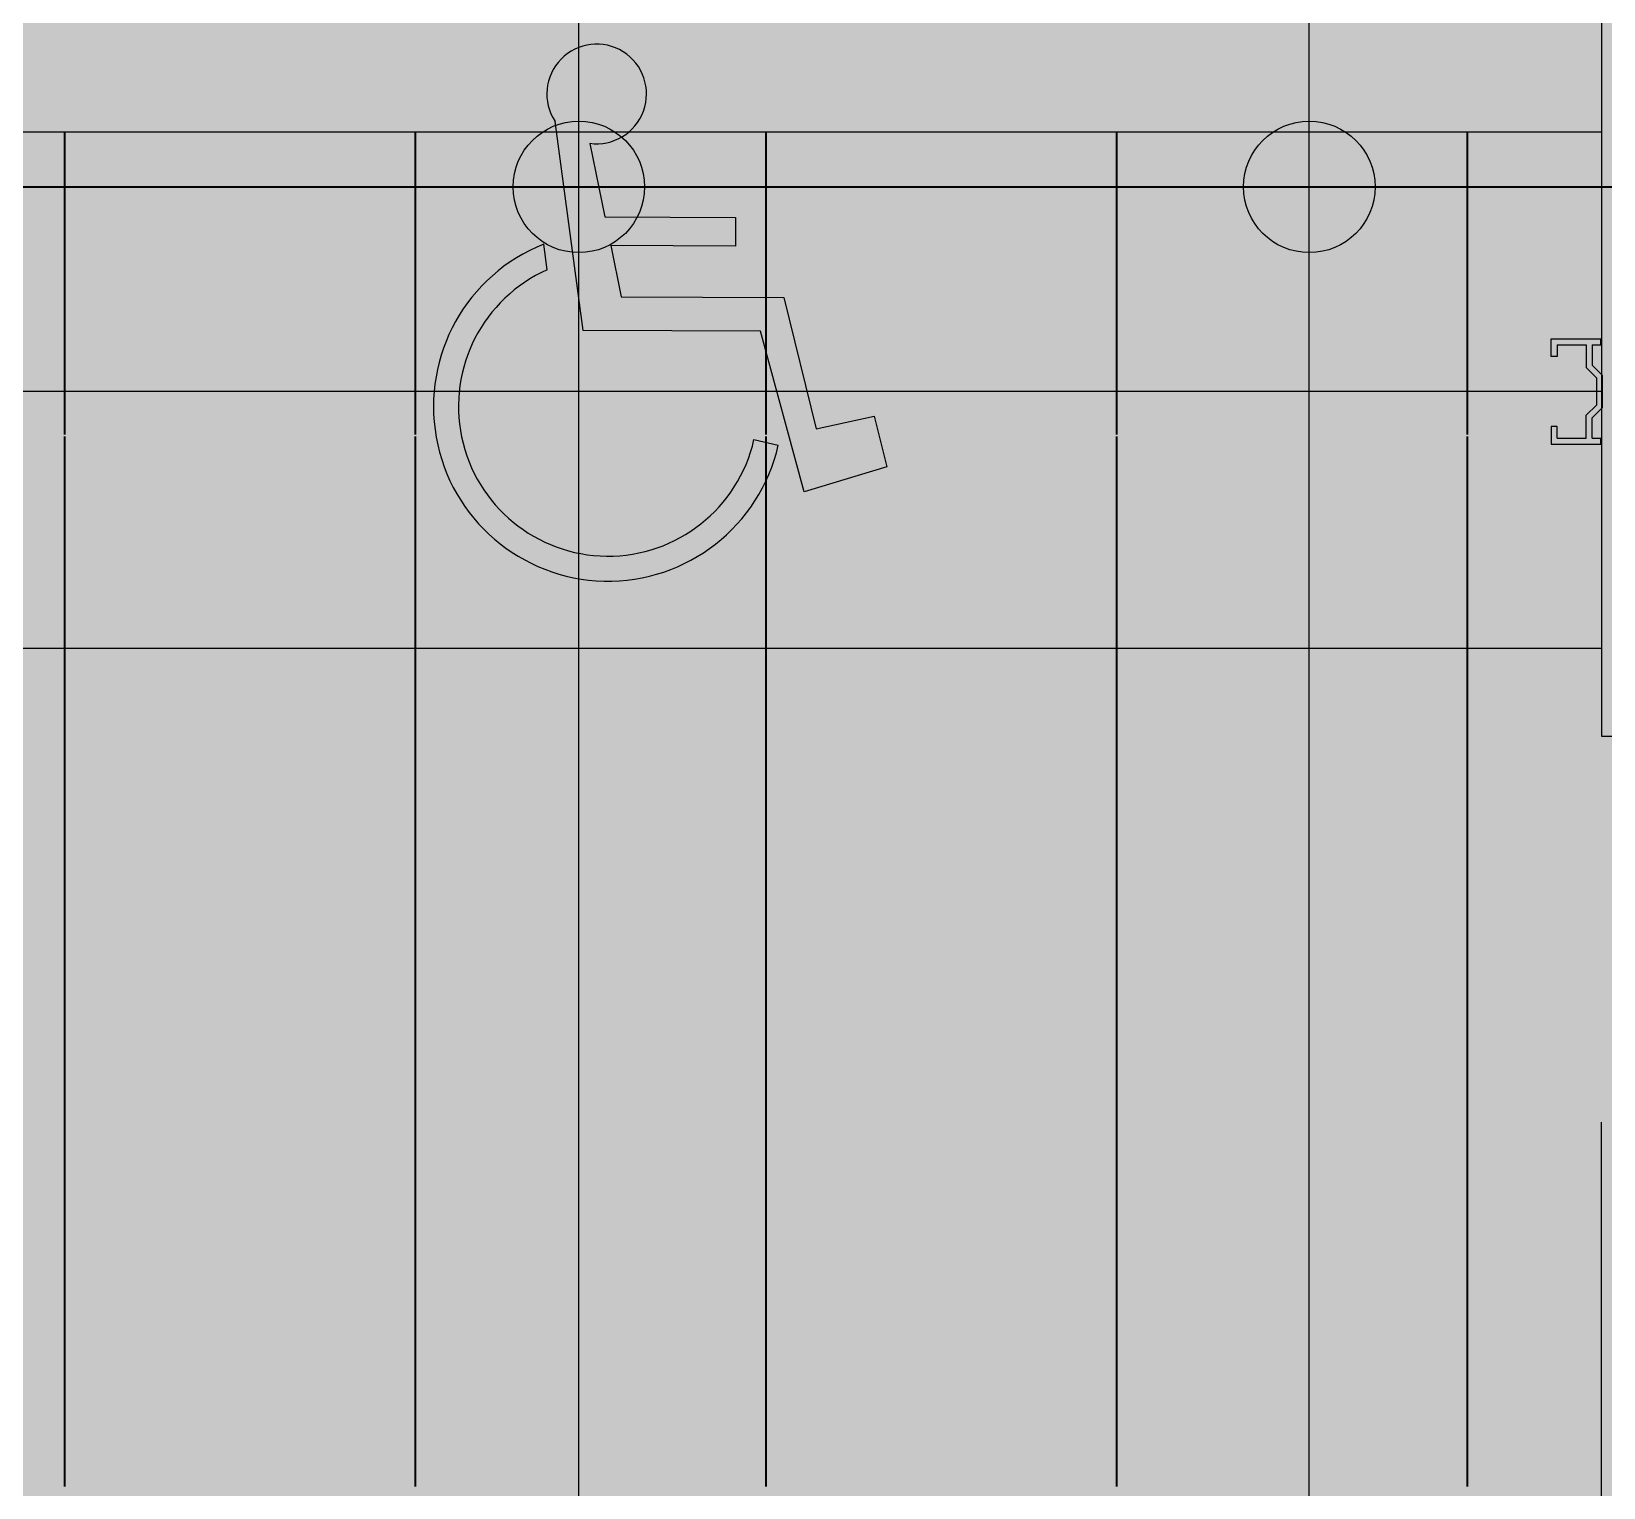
# Model space of a CAD drawing. Header units: centimetres. Extents: x 0.3 to 84.3, y 0.3 to 59.7.
# Drawn here: x 54.695 to 55.771, y 15.064 to 16.06 of the extents above; entities that cross this region are included whole.
import ezdxf

# ---------------------------------------------------------------- set-up
doc = ezdxf.new("R2010")
doc.units = ezdxf.units.CM
for name, pattern in [('AUSGEZOGEN', [0]), ('PHANTOM', [63.5, 31.75, -6.35, 6.35, -6.35, 6.35, -6.35]), ('VERDECKT', [9.525, 6.35, -3.175])]:
    doc.linetypes.add(name, pattern=pattern)
for name, color, linetype, lineweight in [('Allgemein', 7, 'AUSGEZOGEN', 35), ('Ausbau Raeume', 7, 'AUSGEZOGEN', 35), ('Bodenplatte', 7, 'AUSGEZOGEN', 35), ('Deckendaemmung', 7, 'AUSGEZOGEN', 25), ('Detailmasse', 7, 'AUSGEZOGEN', 25), ('Fenster', 7, 'AUSGEZOGEN', 35), ('Rolladen', 7, 'AUSGEZOGEN', 25), ('Text Werkplan Ausfuehrung', 7, 'AUSGEZOGEN', 50), ('Vermassung Bodenplatte', 180, 'VERDECKT', 50), ('Werkplan- Ausfuehrungsmasse', 7, 'AUSGEZOGEN', 25)]:
    doc.layers.add(name, color=color, linetype=linetype, lineweight=lineweight)

msp = doc.modelspace()

# ---------------------------------------------------------------- hatches: boundary and pattern name
at = {"layer": 'Allgemein', "linetype": 'AUSGEZOGEN', "lineweight": 25}
msp.add_hatch(color=32, dxfattribs=at).paths.add_polyline_path([(55.85, 15.794), (55.85, 16.0714), (55.77, 16.0714), (55.77, 15.794), (55.77, 15.714), (55.77, 15.666), (55.77, 15.618), (55.77, 15.578), (55.85, 15.578), (55.85, 15.618), (55.85, 15.666), (55.85, 15.714)])
at = {"layer": 'Bodenplatte', "linetype": 'AUSGEZOGEN', "lineweight": 25, "true_color": 0xe0ffe0}
msp.add_hatch(color=254, dxfattribs=at).paths.add_polyline_path([(31.66, 16.114), (31.66, 15.954), (62.72, 15.954), (62.72, 16.114)])
at = {"layer": 'Deckendaemmung', "linetype": 'AUSGEZOGEN', "lineweight": 25, "true_color": 0xfffddf}
msp.add_hatch(color=7, dxfattribs=at).paths.add_polyline_path([(63.04, 16.114), (47.44, 16.114), (47.44, 11.404), (49.54, 11.404), (49.54, 11.092), (55.87, 11.092), (55.87, 11.404), (56.9, 11.404), (56.9, 11.092), (63.04, 11.092)])
at = {"layer": 'Text Werkplan Ausfuehrung', "linetype": 'AUSGEZOGEN', "lineweight": 25}
h = msp.add_hatch(color=7, dxfattribs=at)
h.paths.add_polyline_path([(55.1108, 15.999), (55.1118, 16.0007), (55.1127, 16.0024), (55.1136, 16.0041), (55.1143, 16.0059), (55.1149, 16.0078), (55.1154, 16.0096), (55.1158, 16.0115), (55.1161, 16.0134), (55.1163, 16.0154), (55.1163, 16.0173), (55.1163, 16.0192), (55.1161, 16.0211), (55.1159, 16.0231), (55.1155, 16.0249), (55.1151, 16.0268), (55.1145, 16.0287), (55.1138, 16.0305), (55.113, 16.0322), (55.1122, 16.034), (55.1112, 16.0356), (55.1101, 16.0372), (55.109, 16.0388), (55.1077, 16.0403), (55.1064, 16.0417), (55.105, 16.043), (55.1035, 16.0443), (55.102, 16.0454), (55.1004, 16.0465), (55.0987, 16.0475), (55.097, 16.0484), (55.0952, 16.0492), (55.0934, 16.0498), (55.0916, 16.0504), (55.0897, 16.0509), (55.0878, 16.0513), (55.0859, 16.0515), (55.084, 16.0517), (55.0821, 16.0517), (55.0801, 16.0517), (55.0782, 16.0515), (55.0763, 16.0512), (55.0744, 16.0509), (55.0725, 16.0504), (55.0707, 16.0498), (55.0689, 16.0491), (55.0672, 16.0483), (55.0654, 16.0474), (55.0638, 16.0464), (55.0622, 16.0453), (55.0607, 16.0441), (55.0592, 16.0428), (55.0578, 16.0415), (55.0565, 16.0401), (55.0553, 16.0386), (55.0541, 16.037), (55.0531, 16.0354), (55.0521, 16.0337), (55.0512, 16.032), (55.0505, 16.0302), (55.0498, 16.0284), (55.0493, 16.0266), (55.0488, 16.0247), (55.0485, 16.0228), (55.0482, 16.0209), (55.0481, 16.019), (55.0481, 16.017), (55.0482, 16.0151), (55.0484, 16.0132), (55.0487, 16.0113), (55.0491, 16.0094), (55.0496, 16.0075), (55.0502, 16.0057), (55.0509, 16.0039), (55.0518, 16.0022), (55.0527, 16.0005), (55.0537, 15.9988), (55.0729, 15.8558), (55.1944, 15.8553), (55.2243, 15.7454), (55.2808, 15.7625), (55.2722, 15.7972), (55.2324, 15.7885), (55.2104, 15.8784), (55.099, 15.8788), (55.0918, 15.9138), (55.1772, 15.9135), (55.1773, 15.9331), (55.0878, 15.9334), (55.0775, 15.9838), (55.0795, 15.9836), (55.0814, 15.9835), (55.0833, 15.9835), (55.0853, 15.9836), (55.0872, 15.9839), (55.0891, 15.9842), (55.0909, 15.9846), (55.0928, 15.9852), (55.0946, 15.9858), (55.0964, 15.9866), (55.0981, 15.9874), (55.0998, 15.9884), (55.1014, 15.9894), (55.103, 15.9906), (55.1045, 15.9918), (55.1059, 15.9931), (55.1073, 15.9945), (55.1085, 15.9959), (55.1097, 15.9974)])
h.paths.add_polyline_path([(55.0435, 15.895), (55.0484, 15.8973), (55.0461, 15.9148), (55.0403, 15.9123), (55.0346, 15.9096), (55.0291, 15.9065), (55.0238, 15.9032), (55.0186, 15.8995), (55.0137, 15.8956), (55.0089, 15.8915), (55.0044, 15.8871), (55.0002, 15.8825), (54.9961, 15.8776), (54.9924, 15.8726), (54.9889, 15.8673), (54.9857, 15.8619), (54.9827, 15.8563), (54.9801, 15.8506), (54.9778, 15.8448), (54.9758, 15.8388), (54.9741, 15.8327), (54.9727, 15.8266), (54.9717, 15.8204), (54.971, 15.8141), (54.9706, 15.8078), (54.9706, 15.8015), (54.9708, 15.7952), (54.9715, 15.789), (54.9724, 15.7827), (54.9737, 15.7766), (54.9753, 15.7705), (54.9772, 15.7645), (54.9794, 15.7586), (54.9819, 15.7528), (54.9848, 15.7472), (54.9879, 15.7417), (54.9913, 15.7364), (54.995, 15.7313), (54.9989, 15.7264), (55.0031, 15.7217), (55.0076, 15.7173), (55.0123, 15.713), (55.0171, 15.7091), (55.0222, 15.7054), (55.0275, 15.7019), (55.033, 15.6988), (55.0386, 15.6959), (55.0443, 15.6934), (55.0502, 15.6911), (55.0562, 15.6892), (55.0623, 15.6875), (55.0684, 15.6862), (55.0747, 15.6853), (55.0809, 15.6846), (55.0872, 15.6843), (55.0935, 15.6843), (55.0998, 15.6847), (55.1061, 15.6854), (55.1123, 15.6864), (55.1184, 15.6877), (55.1245, 15.6894), (55.1305, 15.6914), (55.1364, 15.6936), (55.1421, 15.6962), (55.1477, 15.6991), (55.1531, 15.7023), (55.1584, 15.7058), (55.1634, 15.7095), (55.1683, 15.7135), (55.1729, 15.7178), (55.1774, 15.7223), (55.1815, 15.727), (55.1855, 15.7319), (55.1891, 15.737), (55.1925, 15.7424), (55.1956, 15.7478), (55.1984, 15.7535), (55.2009, 15.7593), (55.2031, 15.7652), (55.2049, 15.7712), (55.2065, 15.7773), (55.1898, 15.7811), (55.1885, 15.7758), (55.1869, 15.7707), (55.185, 15.7656), (55.1829, 15.7606), (55.1805, 15.7558), (55.1778, 15.7511), (55.1749, 15.7465), (55.1717, 15.7421), (55.1684, 15.7378), (55.1648, 15.7338), (55.161, 15.7299), (55.157, 15.7263), (55.1528, 15.7229), (55.1484, 15.7197), (55.1439, 15.7167), (55.1392, 15.714), (55.1344, 15.7115), (55.1295, 15.7093), (55.1244, 15.7073), (55.1193, 15.7056), (55.1141, 15.7042), (55.1088, 15.7031), (55.1034, 15.7022), (55.0981, 15.7017), (55.0926, 15.7014), (55.0872, 15.7014), (55.0818, 15.7017), (55.0764, 15.7022), (55.0711, 15.7031), (55.0658, 15.7042), (55.0606, 15.7057), (55.0554, 15.7074), (55.0504, 15.7093), (55.0455, 15.7115), (55.0407, 15.714), (55.036, 15.7168), (55.0315, 15.7197), (55.0271, 15.7229), (55.0229, 15.7264), (55.0189, 15.73), (55.0151, 15.7339), (55.0116, 15.7379), (55.0082, 15.7422), (55.005, 15.7466), (55.0021, 15.7512), (54.9995, 15.7559), (54.9971, 15.7607), (54.9949, 15.7657), (54.9931, 15.7708), (54.9915, 15.7759), (54.9901, 15.7812), (54.9891, 15.7865), (54.9883, 15.7918), (54.9878, 15.7972), (54.9876, 15.8026), (54.9877, 15.8081), (54.9881, 15.8135), (54.9887, 15.8188), (54.9897, 15.8242), (54.9909, 15.8294), (54.9924, 15.8346), (54.9942, 15.8397), (54.9962, 15.8448), (54.9985, 15.8497), (55.001, 15.8544), (55.0038, 15.8591), (55.0069, 15.8635), (55.0102, 15.8678), (55.0137, 15.872), (55.0174, 15.8759), (55.0213, 15.8797), (55.0254, 15.8832), (55.0297, 15.8865), (55.0341, 15.8895), (55.0388, 15.8924)])

# ---------------------------------------------------------------- linework, layer by layer
at = {"layer": 'Allgemein', "color": 7, "linetype": 'AUSGEZOGEN', "lineweight": 25}
for p, q in [((55.77, 16.0714), (55.77, 15.794)), ((55.77, 15.794), (55.77, 15.714)), ((55.77, 15.714), (55.77, 15.666)), ((55.77, 15.666), (55.77, 15.618)), ((55.77, 15.618), (55.77, 15.578)), ((55.77, 15.578), (55.85, 15.578))]:
    msp.add_line(p, q, dxfattribs=at)
at = {"layer": 'Ausbau Raeume', "color": 254, "linetype": 'AUSGEZOGEN', "lineweight": 35}
for p, q in [((54.7182, 15.7846), (54.7182, 15.9914)), ((54.9582, 15.7846), (54.9582, 15.9914)), ((55.1982, 15.7846), (55.1982, 15.9914)), ((55.4382, 15.7846), (55.4382, 15.9914)), ((55.6782, 15.7846), (55.6782, 15.9914)), ((54.7182, 15.0646), (54.7182, 15.7832)), ((54.9582, 15.0646), (54.9582, 15.7832)), ((55.1982, 15.0646), (55.1982, 15.7832)), ((55.4382, 15.0646), (55.4382, 15.7832)), ((55.6782, 15.0646), (55.6782, 15.7832))]:
    msp.add_line(p, q, dxfattribs=at)
at = {"layer": 'Bodenplatte', "color": 92, "linetype": 'VERDECKT', "lineweight": 35, "true_color": 0x00c600}
msp.add_line((31.66, 15.954), (62.72, 15.954), dxfattribs=at)
at = {"layer": 'Detailmasse', "color": 253, "linetype": 'AUSGEZOGEN', "lineweight": 25, "true_color": 0xa0a0a0}
for p, q in [((55.07, 15.954), (55.07, 16.104)), ((55.07, 15.954), (54.92, 15.954)), ((55.07, 15.954), (55.22, 15.954)), ((55.07, 15.954), (55.07, 15.954)), ((55.07, 11.864), (55.07, 15.954))]:
    msp.add_line(p, q, dxfattribs=at)
msp.add_circle((55.07, 15.954), 0.045, dxfattribs=at)
at = {"layer": 'Fenster', "color": 7, "linetype": 'AUSGEZOGEN', "lineweight": 25}
msp.add_line((55.77, 15.9914), (49.64, 15.9914), dxfattribs=at)
at = {"layer": 'Rolladen', "color": 7, "linetype": 'AUSGEZOGEN', "lineweight": 25}
for p, q in [((55.7356, 15.838), (55.7356, 15.85)), ((55.7356, 15.85), (55.7696, 15.85)), ((55.7396, 15.846), (55.7596, 15.846)), ((55.7396, 15.846), (55.7396, 15.838)), ((55.7596, 15.846), (55.7596, 15.8303)), ((55.7636, 15.846), (55.7696, 15.846)), ((55.7636, 15.846), (55.7636, 15.832)), ((55.7696, 15.846), (55.7696, 15.85)), ((55.7396, 15.838), (55.7356, 15.838)), ((55.7596, 15.8303), (55.7666, 15.8233)), ((55.7636, 15.832), (55.7706, 15.825)), ((55.7666, 15.8233), (55.7666, 15.8047)), ((55.7706, 15.803), (55.7706, 15.825)), ((55.7706, 15.809), (55.7706, 15.819)), ((55.7706, 15.808), (55.7706, 15.809)), ((55.7596, 15.7977), (55.7666, 15.8047)), ((55.7596, 15.782), (55.7596, 15.7977)), ((55.7636, 15.796), (55.7706, 15.803)), ((55.7356, 15.79), (55.7356, 15.778)), ((55.7396, 15.79), (55.7356, 15.79)), ((55.7396, 15.782), (55.7396, 15.79)), ((55.7636, 15.782), (55.7636, 15.796)), ((55.7356, 15.778), (55.7696, 15.778)), ((55.7396, 15.782), (55.7596, 15.782)), ((55.7636, 15.782), (55.7696, 15.782)), ((55.7696, 15.778), (55.7696, 15.782))]:
    msp.add_line(p, q, dxfattribs=at)
at = {"layer": 'Rolladen', "color": 7, "linetype": 'PHANTOM', "lineweight": 25}
for p, q in [((55.7706, 15.814), (49.64, 15.814)), ((55.77, 15.638), (49.64, 15.638))]:
    msp.add_line(p, q, dxfattribs=at)
at = {"layer": 'Text Werkplan Ausfuehrung', "color": 7, "linetype": 'AUSGEZOGEN', "lineweight": 25}
for p, q in [((55.0729, 15.8558), (55.0537, 15.9988)), ((55.0775, 15.9838), (55.0878, 15.9334)), ((55.0878, 15.9334), (55.1773, 15.9331)), ((55.1773, 15.9331), (55.1772, 15.9135)), ((55.0484, 15.8973), (55.0461, 15.9148)), ((55.1772, 15.9135), (55.0918, 15.9138)), ((55.0918, 15.9138), (55.099, 15.8788)), ((55.099, 15.8788), (55.2104, 15.8784)), ((55.2104, 15.8784), (55.2324, 15.7885)), ((55.1944, 15.8553), (55.0729, 15.8558)), ((55.2243, 15.7454), (55.1944, 15.8553)), ((55.2324, 15.7885), (55.2722, 15.7972)), ((55.2722, 15.7972), (55.2808, 15.7625)), ((55.1898, 15.7811), (55.2065, 15.7773)), ((55.2808, 15.7625), (55.2243, 15.7454))]:
    msp.add_line(p, q, dxfattribs=at)
for centre, radius, start, end in [((55.0822, 16.0176), 0.0341, 262.1607, 213.4277), ((55.09, 15.8037), 0.1195, 111.5854, 347.2077), ((55.09, 15.8037), 0.1024, 113.9725, 347.2077)]:
    msp.add_arc(centre, radius, start, end, dxfattribs=at)
at = {"layer": 'Vermassung Bodenplatte', "color": 92, "linetype": 'AUSGEZOGEN', "lineweight": 25, "true_color": 0x00c600}
for p, q in [((55.57, 15.954), (55.57, 16.114)), ((55.57, 15.954), (55.42, 15.954)), ((55.57, 15.954), (55.72, 15.954)), ((55.57, 15.954), (55.57, 15.954)), ((55.57, 11.564), (55.57, 15.954))]:
    msp.add_line(p, q, dxfattribs=at)
msp.add_circle((55.57, 15.954), 0.045, dxfattribs=at)
at = {"layer": 'Werkplan- Ausfuehrungsmasse', "color": 7, "linetype": 'AUSGEZOGEN', "lineweight": 25}
msp.add_lwpolyline([(55.77, 14.604), (55.77, 14.6665), (55.77, 14.6665), (55.77, 14.6665), (55.77, 14.6665), (55.77, 14.6665), (55.77, 14.6665), (55.77, 14.6665), (55.77, 14.6665), (55.77, 14.6665), (55.77, 14.6665), (55.77, 14.6665), (55.77, 14.6665), (55.77, 14.6665), (55.77, 14.6665), (55.77, 15.314)], dxfattribs=at)

doc.saveas('drawing.dxf')
